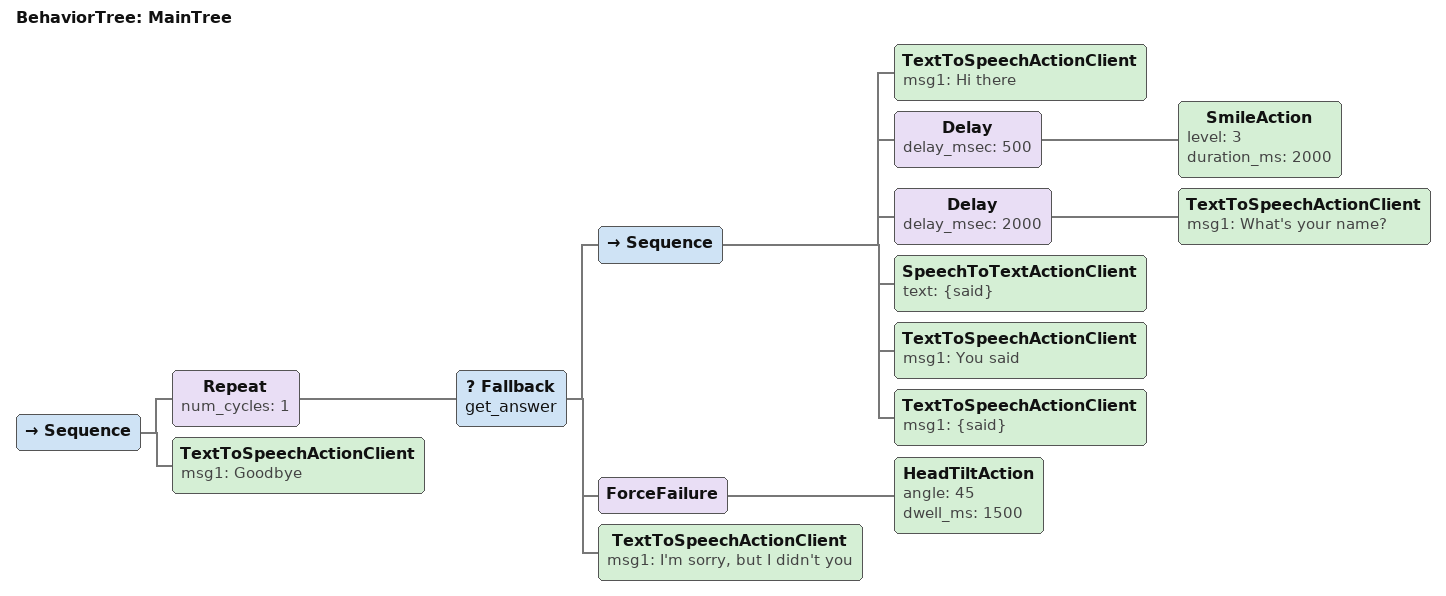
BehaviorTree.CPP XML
<root BTCPP_format="4" main_tree_to_execute = "MainTree">
    <BehaviorTree ID="MainTree">
        <Sequence>
        <Repeat num_cycles="1">
            <Fallback name="get_answer">
              <Sequence>
                 <TextToSpeechActionClient msg1="Hi there" />
                 <Delay delay_msec="500">
                   <SmileAction level="3" duration_ms="2000"/>
                 </Delay>
                 <Delay delay_msec="2000">
                   <TextToSpeechActionClient msg1="What's your name?" />
                 </Delay>
                 <SpeechToTextActionClient text="{said}" />
                 <TextToSpeechActionClient msg1="You said" />
                 <TextToSpeechActionClient msg1="{said}" />
              </Sequence>
              <ForceFailure>
                <HeadTiltAction angle="45" dwell_ms="1500" />
              </ForceFailure>
              <TextToSpeechActionClient msg1="I'm sorry, but I didn't you" />
            </Fallback>
        </Repeat>
        <TextToSpeechActionClient msg1="Goodbye" />
        </Sequence>
    </BehaviorTree>
</root>
